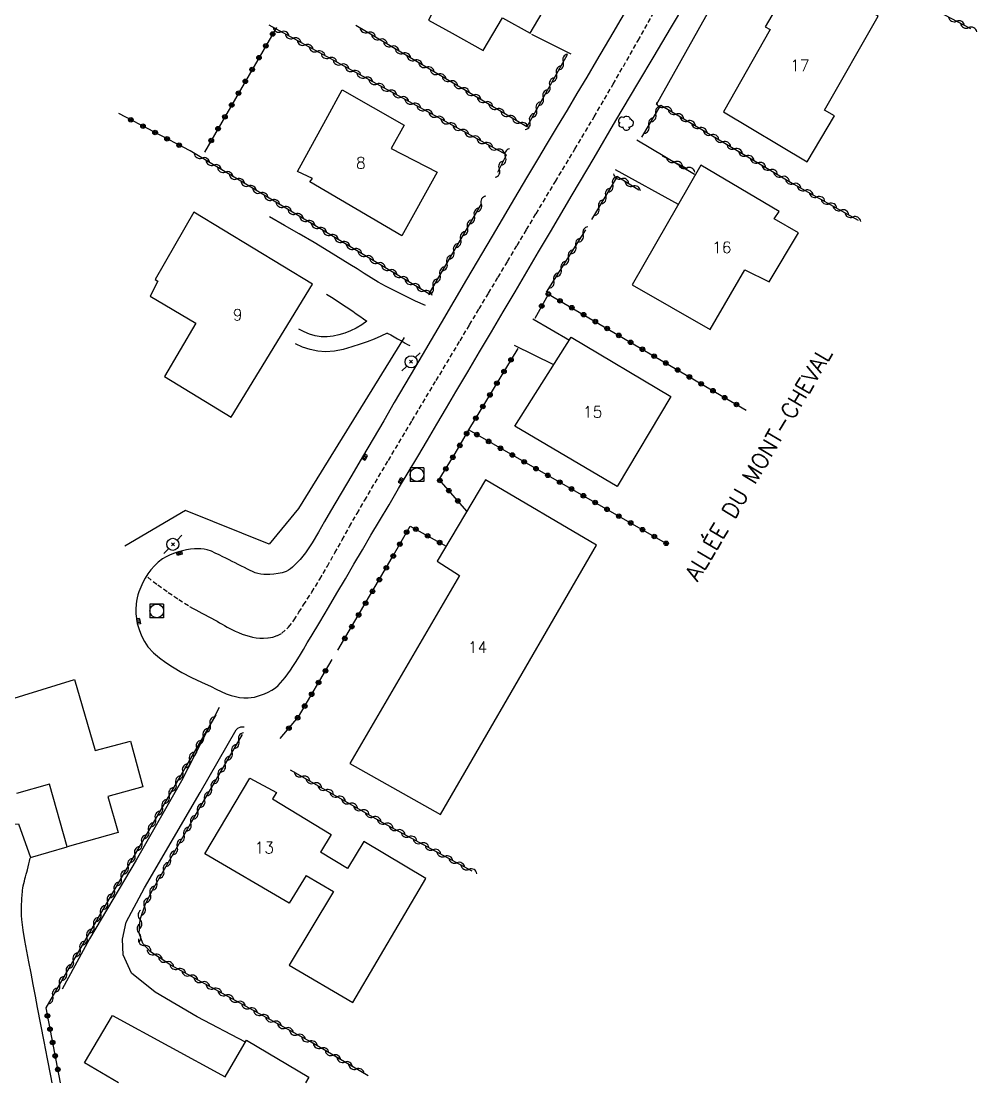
# Model space of a CAD drawing. Header units: millimetres. Extents: x 146000 to 147001, y 141999 to 143000.
# Drawn here: x 146212.3 to 146317.5, y 142000 to 142116.7 of the extents above; entities that cross this region are included whole.
import ezdxf
from ezdxf.enums import TextEntityAlignment as Align

# ---------------------------------------------------------------- set-up
doc = ezdxf.new("R2010")
doc.units = ezdxf.units.MM
doc.linetypes.add('DASHED', pattern=[0.75, 0.5, -0.25])
doc.layers.get('0').update_dxf_attribs({"linetype": 'CONTINUOUS'})
for name, color, linetype in [('W0001', 6, 'DASHED'), ('W0014', 7, 'CONTINUOUS'), ('W0017', 7, 'CONTINUOUS'), ('W0101', 7, 'CONTINUOUS'), ('W0104', 1, 'CONTINUOUS'), ('W0211', 2, 'CONTINUOUS'), ('W0300', 7, 'CONTINUOUS'), ('W0310', 3, 'CONTINUOUS'), ('W0323', 7, 'CONTINUOUS'), ('W0401', 7, 'CONTINUOUS'), ('W0420', 7, 'CONTINUOUS'), ('W0473', 7, 'CONTINUOUS'), ('W0989', 7, 'CONTINUOUS'), ('W0991', 7, 'CONTINUOUS')]:
    doc.layers.add(name, color=color, linetype=linetype)
doc.styles.get("Standard").update_dxf_attribs({"font": 'romans.shx', "width": 0.85})

# ---------------------------------------------------------------- blocks, each defined once
blk = doc.blocks.new('T401')
for p, q in [((-0.3, 0.3), (0, 0.3)), ((-0.3, -0.25), (-0.3, 0.3)), ((-0.3, 0.15), (0, 0.15)), ((-0.3, 0), (0, 0)), ((0, 0.3), (0, -0.25)), ((-0.3, -0.15), (0, -0.15)), ((-0.3, -0.25), (-0.3, -0.3)), ((-0.3, -0.3), (0, -0.3)), ((0, -0.3), (0, -0.25))]:
    blk.add_line(p, q)
blk = doc.blocks.new('T420')
for p, q in [((0.75, 0.75), (-0.75, 0.75)), ((-0.75, 0.75), (-0.75, -0.75)), ((0.75, 0.75), (0.75, -0.75)), ((0.75, -0.75), (-0.75, -0.75))]:
    blk.add_line(p, q)
blk.add_ellipse((0, 0), major_axis=(-0.53, 0.53), ratio=1, start_param=3.926991, end_param=10.210176)
blk = doc.blocks.new('T300')
for p, q in [((-0.8, 0.51), (-0.86, 0.34)), ((-0.86, 0.34), (-0.86, 0.17)), ((-0.86, 0.17), (-0.74, 0.06)), ((-0.69, 0.63), (-0.8, 0.51)), ((-0.8, -0.06), (-0.74, 0.06)), ((-0.74, 0.06), (-0.69, 0.11)), ((-0.57, 0.69), (-0.69, 0.63)), ((-0.46, 0.69), (-0.57, 0.69)), ((-0.29, 0.63), (-0.46, 0.69)), ((-0.29, 0.63), (-0.17, 0.74)), ((-0.23, 0.57), (-0.29, 0.63)), ((-0.17, 0.74), (-0.06, 0.8)), ((-0.06, 0.8), (0.06, 0.8)), ((0.06, 0.8), (0.23, 0.74)), ((0.23, 0.74), (0.34, 0.63)), ((0.34, 0.63), (0.4, 0.51)), ((0.46, 0.46), (0.34, 0.46)), ((0.4, 0.51), (0.4, 0.46)), ((0.57, 0.4), (0.46, 0.46)), ((0.57, 0.4), (0.69, 0.29)), ((0.69, 0.29), (0.74, 0.17)), ((0.74, 0.06), (0.69, -0.17)), ((0.74, 0.17), (0.74, 0.06)), ((-0.8, -0.17), (-0.8, -0.06)), ((-0.8, -0.23), (-0.8, -0.17)), ((-0.74, -0.34), (-0.8, -0.23)), ((-0.69, -0.4), (-0.74, -0.34)), ((-0.51, -0.46), (-0.69, -0.4)), ((-0.4, -0.46), (-0.51, -0.46)), ((-0.4, -0.46), (-0.34, -0.46)), ((-0.34, -0.46), (-0.34, -0.4)), ((-0.34, -0.51), (-0.34, -0.46)), ((-0.29, -0.63), (-0.34, -0.51)), ((-0.17, -0.74), (-0.29, -0.63)), ((-0.06, -0.8), (-0.17, -0.74)), ((0.06, -0.8), (-0.06, -0.8)), ((0.17, -0.74), (0.06, -0.8)), ((0.23, -0.69), (0.17, -0.74)), ((0.29, -0.46), (0.23, -0.46)), ((0.29, -0.63), (0.23, -0.69)), ((0.46, -0.4), (0.29, -0.46)), ((0.34, -0.51), (0.29, -0.63)), ((0.34, -0.51), (0.34, -0.46)), ((0.57, -0.34), (0.46, -0.4)), ((0.63, -0.29), (0.57, -0.34)), ((0.69, -0.17), (0.63, -0.29))]:
    blk.add_line(p, q)
blk = doc.blocks.new('T473')
for p, q in [((-0.166667, 0.166667), (0.166667, -0.166667)), ((-0.166667, -0.166667), (0.166667, 0.166667)), ((0.500001, 0.500001), (1.000002, 1.000002)), ((-1.000002, -1.000002), (-0.500001, -0.500001))]:
    blk.add_line(p, q)
blk.add_ellipse((0, 0), major_axis=(0.471405, 0.471405), ratio=1, start_param=5.4977871438, end_param=11.780972451)
blk = doc.blocks.new('t323o')
at = {"color": 0, "linetype": 'Continuous'}
for radius in [0.25, 0.15]:
    blk.add_circle((0, 0), radius, dxfattribs=at)
blk = doc.blocks.new('t310o')
at = {"color": 0, "linetype": 'Continuous'}
for centre, start, end in [((-0.5, 0.38), 216.8699, 323.1304), ((0.5, -0.37), 36.8699, 143.1303)]:
    blk.add_arc(centre, 0.625, start, end, dxfattribs=at)

msp = doc.modelspace()

# ---------------------------------------------------------------- linework, layer by layer
at = {"layer": 'W0001'}
msp.add_lwpolyline([(146226.21, 142055.56), (146227.33, 142054.71), (146228.47, 142053.89), (146229.63, 142053.11), (146230.82, 142052.36), (146231.15, 142052.16), (146231.49, 142051.97), (146231.83, 142051.78), (146232.17, 142051.6), (146232.52, 142051.42), (146232.86, 142051.25), (146233.21, 142051.07), (146233.55, 142050.88), (146233.83, 142050.73), (146234.11, 142050.56), (146234.39, 142050.4), (146234.67, 142050.24), (146234.96, 142050.08), (146235.24, 142049.92), (146235.53, 142049.77), (146235.83, 142049.63), (146236.2, 142049.47), (146236.58, 142049.32), (146236.97, 142049.19), (146237.36, 142049.08), (146237.75, 142048.99), (146238.14, 142048.91), (146238.54, 142048.85), (146238.94, 142048.85), (146239.46, 142048.9), (146239.98, 142048.99), (146240.48, 142049.16), (146240.96, 142049.41), (146241.71, 142050.07), (146242.32, 142050.87), (146242.84, 142051.71), (146243.35, 142052.53), (146244.26, 142053.92), (146245.13, 142055.34), (146245.97, 142056.78), (146246.79, 142058.23), (146247.6, 142059.68), (146248.41, 142061.13), (146249.23, 142062.58), (146250.07, 142064.02), (146252.68, 142068.41), (146255.3, 142072.8), (146257.93, 142077.18), (146260.56, 142081.56), (146261.61, 142083.3), (146262.65, 142085.05), (146263.7, 142086.79), (146264.74, 142088.53), (146265.79, 142090.28), (146266.83, 142092.02), (146267.88, 142093.77), (146268.92, 142095.51), (146271.05, 142099.07), (146273.19, 142102.62), (146275.31, 142106.18), (146277.4, 142109.76), (146280.15, 142114.57), (146282.87, 142119.4)], dxfattribs=at)
at = {"layer": 'W0014'}
for points in [[(146282.17, 142107.52), (146289.44, 142120.55)], [(146279.1, 142118.41), (146277.34, 142115.38), (146275.57, 142112.36), (146274.5, 142110.54), (146273.41, 142108.72), (146272.33, 142106.91), (146271.24, 142105.09), (146270.15, 142103.28), (146269.07, 142101.46), (146267.98, 142099.65), (146266.9, 142097.83), (146264.08, 142093.06), (146261.27, 142088.28), (146258.47, 142083.51), (146255.66, 142078.73), (146254.49, 142076.74), (146253.32, 142074.75), (146252.16, 142072.76), (146250.99, 142070.77), (146249.83, 142068.78), (146248.66, 142066.79), (146247.49, 142064.81), (146246.31, 142062.82), (146245.65, 142061.67), (146245, 142060.5), (146244.31, 142059.35), (146243.56, 142058.24), (146243.28, 142057.87), (146242.98, 142057.51), (146242.66, 142057.17), (146242.32, 142056.84), (146242.12, 142056.66), (146241.91, 142056.49), (146241.69, 142056.33), (146241.44, 142056.2), (146241, 142056.05), (146240.54, 142055.96), (146240.08, 142055.9), (146239.63, 142055.87), (146239.3, 142055.86), (146238.97, 142055.87), (146238.64, 142055.9), (146238.31, 142055.97), (146238.02, 142056.06), (146237.74, 142056.19), (146237.47, 142056.32), (146237.2, 142056.46), (146236.86, 142056.62), (146236.51, 142056.79), (146236.17, 142056.96), (146235.83, 142057.14), (146235.49, 142057.31), (146235.15, 142057.48), (146234.81, 142057.65), (146234.46, 142057.82), (146234.05, 142058.02), (146233.63, 142058.22), (146233.21, 142058.41), (146232.76, 142058.56), (146232.41, 142058.63), (146232.06, 142058.68), (146231.7, 142058.7), (146231.35, 142058.7), (146230.9, 142058.66), (146230.47, 142058.59), (146230.04, 142058.48), (146229.61, 142058.36), (146229.15, 142058.21), (146228.69, 142058.03), (146228.25, 142057.82), (146227.83, 142057.57), (146227.37, 142057.22), (146226.95, 142056.82), (146226.57, 142056.39), (146226.22, 142055.93), (146225.92, 142055.47), (146225.66, 142054.98), (146225.44, 142054.48), (146225.24, 142053.97), (146225.13, 142053.63), (146225.04, 142053.29), (146224.97, 142052.95), (146224.93, 142052.6), (146224.9, 142052.07), (146224.91, 142051.54), (146224.96, 142051.01), (146225.06, 142050.49), (146225.26, 142049.81), (146225.52, 142049.14), (146225.84, 142048.5), (146226.24, 142047.91), (146226.84, 142047.26), (146227.51, 142046.69), (146228.22, 142046.19), (146228.95, 142045.71), (146229.97, 142045.1), (146231.04, 142044.55), (146232.12, 142044.04), (146233.2, 142043.54), (146233.74, 142043.27), (146234.28, 142043), (146234.83, 142042.75), (146235.4, 142042.56), (146235.85, 142042.44), (146236.31, 142042.35), (146236.78, 142042.3), (146237.25, 142042.3), (146237.6, 142042.33), (146237.95, 142042.39), (146238.3, 142042.48), (146238.63, 142042.59), (146239.06, 142042.75), (146239.47, 142042.94), (146239.87, 142043.15), (146240.25, 142043.41), (146240.55, 142043.66), (146240.82, 142043.95), (146241.07, 142044.25), (146241.32, 142044.55), (146241.62, 142044.95), (146241.9, 142045.35), (146242.18, 142045.76), (146242.45, 142046.18), (146242.9, 142046.89), (146243.33, 142047.61), (146243.76, 142048.34), (146244.19, 142049.06), (146245.14, 142050.64), (146246.08, 142052.23), (146247.02, 142053.82), (146247.96, 142055.4), (146248.89, 142056.99), (146249.83, 142058.58), (146250.76, 142060.17), (146251.7, 142061.76), (146252.75, 142063.53), (146253.8, 142065.31), (146254.86, 142067.08), (146255.91, 142068.85), (146256.96, 142070.63), (146258.01, 142072.4), (146259.06, 142074.18), (146260.11, 142075.95), (146261.41, 142078.15), (146262.71, 142080.35), (146264.01, 142082.54), (146265.3, 142084.74), (146266.6, 142086.94), (146267.9, 142089.13), (146269.19, 142091.33), (146270.49, 142093.53), (146272.89, 142097.6), (146275.3, 142101.67), (146277.7, 142105.75), (146280.11, 142109.82), (146281.9, 142112.84), (146283.7, 142115.86), (146285.49, 142118.87)]]:
    msp.add_lwpolyline(points, dxfattribs=at)
at = {"layer": 'W0017'}
for points in [[(146272.76, 142113.06), (146268.45, 142115.21)], [(146279.98, 142103.64), (146286.33, 142099.88)], [(146284.57, 142096.53), (146277.65, 142100.34)], [(146256.76, 142085.43), (146255.64, 142085.92), (146254.54, 142086.44), (146253.45, 142086.99), (146252.37, 142087.56), (146251.57, 142088.01), (146250.78, 142088.48), (146250, 142088.95), (146249.23, 142089.44), (146248.45, 142089.93), (146247.68, 142090.42), (146246.9, 142090.9), (146246.12, 142091.38), (146244.5, 142092.34), (146242.87, 142093.29), (146241.24, 142094.23), (146239.61, 142095.16)], [(146245.86, 142086.68), (146246.59, 142086.22), (146247.31, 142085.75), (146248.04, 142085.28), (146248.75, 142084.8), (146249.15, 142084.53), (146249.54, 142084.25), (146249.93, 142083.97), (146250.31, 142083.69)], [(146250.31, 142083.69), (146249.75, 142083.29), (146249.15, 142082.93), (146248.52, 142082.63), (146247.87, 142082.38), (146247.24, 142082.19), (146246.6, 142082.05), (146245.94, 142081.98), (146245.28, 142081.99), (146244.63, 142082.09), (146244, 142082.27), (146243.4, 142082.52), (146242.82, 142082.84)], [(146268.55, 142083.95), (146272.59, 142081.62)], [(146252.56, 142082.4), (146251.84, 142082.05), (146251.1, 142081.73), (146250.35, 142081.44), (146249.59, 142081.18), (146248.66, 142080.89), (146247.72, 142080.61), (146246.75, 142080.4), (146245.76, 142080.34), (146244.9, 142080.41), (146244.06, 142080.58), (146243.23, 142080.85), (146242.45, 142081.21)], [(146252.56, 142082.4), (146252.93, 142082.19), (146253.3, 142081.99), (146253.67, 142081.78), (146254.05, 142081.57), (146254.29, 142081.43), (146254.53, 142081.3), (146254.78, 142081.16), (146255.02, 142081.03)], [(146270.86, 142078.9), (146266.55, 142081.05)], [(146234.06, 142041.24), (146229.92, 142033.19), (146224.94, 142024.46), (146219.82, 142015.83), (146216.82, 142010.3)], [(146236.97, 142004.47), (146231.64, 142007.26), (146227.04, 142009.96), (146224.42, 142012.06), (146223.5, 142014.06), (146223.44, 142015.79), (146223.85, 142017.66), (146225.86, 142021.44), (146231.98, 142031.9), (146235.95, 142038.78), (146236.11, 142038.96), (146236.46, 142039.12), (146236.83, 142039.11)]]:
    msp.add_lwpolyline(points, dxfattribs=at)
at = {"layer": 'W0101'}
for points in [[(146270.9, 142119.87), (146267.86, 142121.61), (146268.15, 142122.07), (146262.26, 142125.51), (146262.25, 142125.51), (146258.35, 142127.85), (146254.27, 142120.61), (146258.02, 142118.52), (146257.1, 142116.78), (146259.69, 142115.36), (146259.7, 142115.36), (146263.11, 142113.44), (146265.23, 142117.05), (146268.28, 142115.35)], [(146297.8, 142122.41), (146294.12, 142116.05), (146294.65, 142115.77), (146289.52, 142106.71), (146298.72, 142101.22), (146301.72, 142106.26), (146300.63, 142106.9), (146306.54, 142117.23)], [(146254.16, 142093.07), (146244.03, 142099.01), (146244.33, 142099.37), (146242.68, 142100.14), (146245.8, 142105.84), (146247.6, 142109.12), (146254.42, 142105.24), (146253, 142102.7), (146258.04, 142100.1)], [(146287.05, 142100.84), (146279.49, 142087.7), (146288.05, 142082.78), (146291.89, 142089.35), (146294.54, 142088.02), (146297.78, 142093.42), (146295.11, 142094.94), (146295.64, 142095.77)], [(146235.4, 142073.14), (146244.34, 142087.77), (146231.29, 142095.69), (146227.04, 142088.28), (146227.33, 142088.1), (146226.49, 142086.45), (146231.5, 142083.47), (146228.04, 142077.61)], [(146266.57, 142072.18), (146272.79, 142081.93), (146283.72, 142075.42), (146277.82, 142065.53)], [(146263.36, 142066.27), (146258.03, 142057.32), (146260.51, 142055.75), (146248.42, 142035.09), (146258.39, 142029.48), (146275.57, 142059.09)]]:
    msp.add_lwpolyline(points, close=True, dxfattribs=at)
for points in [[(146209.01, 142041.5), (146209.01, 142041.5), (146218.16, 142044.33)], [(146218.16, 142044.33), (146220.43, 142036.52), (146224.31, 142037.55), (146225.67, 142032.53), (146221.84, 142031.45), (146222.97, 142027.5), (146217.36, 142025.92), (146215.42, 142032.81), (146211.8, 142031.79)], [(146243.63, 142022.77), (146241.78, 142019.74), (146232.51, 142025.18), (146237.44, 142033.48)], [(146237.44, 142033.48), (146240.36, 142031.92), (146239.94, 142031.2), (146246.39, 142027.27), (146245.21, 142025.34)], [(146246.65, 142021.01), (146241.76, 142012.94), (146248.75, 142008.83), (146256.78, 142022.45), (146249.97, 142026.52)], [(146249.97, 142026.52), (146248.17, 142023.54)], [(146248.17, 142023.54), (146245.21, 142025.34)], [(146243.63, 142022.77), (146246.64, 142021.01)], [(146222.99, 142000), (146219.25, 142002.19), (146222.35, 142007.38)], [(146222.35, 142007.38), (146234.71, 142000.65), (146237.08, 142004.67), (146243.93, 142000.61), (146243.57, 142000)]]:
    msp.add_lwpolyline(points, dxfattribs=at)
at = {"layer": 'W0104'}
msp.add_lwpolyline([(146207.93, 142030.68), (146207.93, 142030.68), (146207.93, 142030.68), (146207.93, 142030.68), (146208.2, 142029.81), (146208.59, 142029.36), (146209.29, 142028.81), (146210.13, 142028.45), (146210.69, 142028.42), (146211.32, 142028.44), (146212.02, 142028.46), (146213.31, 142024.77), (146217.36, 142025.92)], dxfattribs=at)
at = {"layer": 'W0211'}
msp.add_lwpolyline([(146215.71, 142000), (146215.56, 142000.76), (146215.19, 142002.64), (146214.82, 142004.52), (146214.46, 142006.4), (146214.1, 142008.28), (146213.86, 142009.53), (146213.61, 142010.79), (146213.38, 142012.04), (146213.14, 142013.3), (146212.93, 142014.46), (146212.71, 142015.62), (146212.51, 142016.78), (146212.37, 142017.95), (146212.35, 142018.38), (146212.34, 142018.82), (146212.34, 142019.25), (146212.35, 142019.68), (146212.36, 142019.9), (146212.37, 142020.11), (146212.38, 142020.32), (146212.39, 142020.53), (146212.41, 142020.74), (146212.43, 142020.95), (146212.46, 142021.17), (146212.49, 142021.38), (146212.53, 142021.63), (146212.59, 142021.89), (146212.65, 142022.15), (146212.71, 142022.4), (146212.78, 142022.65), (146212.85, 142022.91), (146212.92, 142023.16), (146212.98, 142023.42), (146213.05, 142023.73), (146213.13, 142024.05), (146213.2, 142024.36), (146213.27, 142024.68)], dxfattribs=at)
at = {"layer": 'W0300'}
msp.add_lwpolyline([(146254.41, 142081.92), (146242.8, 142063.11), (146239.56, 142059.2), (146230.35, 142062.91), (146223.68, 142058.99)], dxfattribs=at)
at = {"layer": 'W0310'}
for points in [[(146316.71, 142115.85), (146302.73, 142123.23), (146294.16, 142128.28)], [(146264.7, 142100.07), (146265.67, 142101.98), (146239.57, 142116.24)], [(146272.33, 142112.97), (146267.89, 142105.07), (146249.11, 142116.21)], [(146280.55, 142103.92), (146282.65, 142107.43), (146297.25, 142098.78), (146304.33, 142094.82)], [(146262.89, 142096.59), (146257.14, 142086.72), (146230.88, 142102.41)], [(146282.79, 142101.87), (146285.53, 142100.5)], [(146275.05, 142094.88), (146277.87, 142099.62), (146280.2, 142098.13)], [(146270.07, 142086.9), (146274.4, 142093.73)], [(146233.7, 142040.44), (146224.33, 142024.29), (146215.01, 142008.23)], [(146250.45, 142000.76), (146244.17, 142004.46), (146228.77, 142012.93), (146226.52, 142014.39), (146225.68, 142015.31), (146225.26, 142016.43), (146225.37, 142017.95), (146225.98, 142019.66), (146226.77, 142021.25), (146230.93, 142028.47), (146236.63, 142038.29)], [(146241.87, 142034.4), (146252.04, 142028.62), (146261.84, 142023.28)]]:
    msp.add_lwpolyline(points, dxfattribs=at)
at = {"layer": 'W0323'}
for points in [[(146240.36, 142115.98), (146232.45, 142102.27)], [(146230.89, 142102.41), (146223.03, 142106.52)], [(146268.83, 142084.05), (146270.27, 142086.69), (146292.03, 142073.91)], [(146261.51, 142071.75), (146266.93, 142080.72)], [(146261.31, 142062.82), (146258.27, 142066.29), (146260.03, 142069.17), (146261.51, 142071.75), (146283.37, 142059.21)], [(146247.13, 142047.54), (146253.11, 142057.72), (146255.06, 142061.19), (146259.02, 142058.98)], [(146240.78, 142037.82), (146242.78, 142040.21), (146246.49, 142046.51)], [(146215.02, 142008.23), (146216.6, 142000)]]:
    msp.add_lwpolyline(points, dxfattribs=at)

# ---------------------------------------------------------------- block references
at = {"layer": 'W0300'}
msp.add_blockref('T300', (146278.85, 142105.45), dxfattribs=at)
at = {"layer": 'W0310'}
for p, rotation in [((146315.16, 142116.67), 152.198706358791), ((146240.89, 142115.52), 151.355092344386), ((146250.41, 142115.44), 149.3310208591585), ((146316.49, 142115.97), 152.198706358791), ((146242.2, 142114.8), 151.355092344386), ((146243.52, 142114.08), 151.355092344386), ((146251.7, 142114.68), 149.3310208591585), ((146252.99, 142113.91), 149.3310208591585), ((146244.84, 142113.36), 151.355092344386), ((146246.15, 142112.64), 151.355092344386), ((146254.28, 142113.15), 149.3310208591585), ((146247.47, 142111.92), 151.355092344386), ((146255.57, 142112.38), 149.3310208591585), ((146256.86, 142111.62), 149.3310208591585), ((146271.89, 142112.19), 240.7015071206999), ((146248.79, 142111.2), 151.355092344386), ((146250.1, 142110.48), 151.355092344386), ((146258.15, 142110.85), 149.3310208591585), ((146271.16, 142110.89), 240.7015071206999), ((146251.42, 142109.77), 151.355092344386), ((146252.74, 142109.05), 151.355092344386), ((146259.44, 142110.09), 149.3310208591585), ((146260.73, 142109.32), 149.3310208591585), ((146270.42, 142109.58), 240.7015071206999), ((146254.05, 142108.33), 151.355092344386), ((146262.02, 142108.56), 149.3310208591585), ((146269.69, 142108.27), 240.7015071206999), ((146255.37, 142107.61), 151.355092344386), ((146256.69, 142106.89), 151.355092344386), ((146263.31, 142107.79), 149.3310208591585), ((146264.6, 142107.03), 149.3310208591585), ((146268.95, 142106.96), 240.7015071206999), ((146282.09, 142106.49), 59.06502567240689), ((146283, 142107.23), 329.3396502492828), ((146258, 142106.17), 151.355092344386), ((146265.89, 142106.26), 149.3310208591585), ((146267.18, 142105.5), 149.3310208591585), ((146268.22, 142105.65), 240.7015071206999), ((146284.29, 142106.46), 329.3396502492828), ((146285.58, 142105.7), 329.3396502492828), ((146259.32, 142105.45), 151.355092344386), ((146260.63, 142104.73), 151.355092344386), ((146281.32, 142105.2), 59.06502567240689), ((146286.87, 142104.93), 329.3396502492828), ((146261.95, 142104.01), 151.355092344386), ((146263.27, 142103.29), 151.355092344386), ((146288.16, 142104.17), 329.3396502492828), ((146289.45, 142103.4), 329.3396502492828), ((146264.58, 142102.57), 151.355092344386), ((146265.55, 142101.75), 63.19646620681331), ((146290.74, 142102.64), 329.3396502492828), ((146232.17, 142101.64), 149.1409512551273), ((146233.46, 142100.87), 149.1409512551273), ((146284.14, 142101.2), 333.4516799597607), ((146292.03, 142101.87), 329.3396502492828), ((146293.32, 142101.11), 329.3396502492828), ((146234.74, 142100.1), 149.1409512551273), ((146264.87, 142100.41), 63.19646620681331), ((146285.48, 142100.53), 333.4516799597607), ((146294.61, 142100.34), 329.3396502492828), ((146236.03, 142099.34), 149.1409512551273), ((146237.32, 142098.57), 149.1409512551273), ((146277.35, 142098.75), 59.31620256640968), ((146278.28, 142099.36), 327.4462855933851), ((146279.54, 142098.55), 327.4462855933851), ((146295.9, 142099.58), 329.3396502492828), ((146297.19, 142098.81), 329.3396502492828), ((146238.61, 142097.8), 149.1409512551273), ((146276.58, 142097.46), 59.31620256640968), ((146298.5, 142098.08), 330.8324849810292), ((146299.81, 142097.35), 330.8324849810292), ((146239.89, 142097.03), 149.1409512551273), ((146241.18, 142096.26), 149.1409512551273), ((146262.89, 142096.58), 239.7760577611758), ((146275.82, 142096.17), 59.31620256640968), ((146301.12, 142096.62), 330.8324849810292), ((146242.47, 142095.49), 149.1409512551273), ((146262.13, 142095.28), 239.7760577611758), ((146302.43, 142095.89), 330.8324849810292), ((146303.74, 142095.15), 330.8324849810292), ((146243.76, 142094.72), 149.1409512551273), ((146245.05, 142093.95), 149.1409512551273), ((146261.37, 142093.99), 239.7760577611758), ((146246.33, 142093.18), 149.1409512551273), ((146260.62, 142092.69), 239.7760577611758), ((146274.09, 142093.23), 57.61465297219324), ((146247.62, 142092.41), 149.1409512551273), ((146248.91, 142091.64), 149.1409512551273), ((146259.86, 142091.39), 239.7760577611758), ((146273.29, 142091.97), 57.61465297219324), ((146250.2, 142090.87), 149.1409512551273), ((146259.11, 142090.1), 239.7760577611758), ((146272.48, 142090.7), 57.61465297219324), ((146251.48, 142090.1), 149.1409512551273), ((146252.77, 142089.33), 149.1409512551273), ((146271.68, 142089.43), 57.61465297219324), ((146254.06, 142088.56), 149.1409512551273), ((146258.35, 142088.8), 239.7760577611758), ((146270.88, 142088.17), 57.61465297219324), ((146255.35, 142087.79), 149.1409512551273), ((146256.63, 142087.03), 149.1409512551273), ((146257.6, 142087.5), 239.7760577611758), ((146233.07, 142039.37), 239.8809577564926), ((146232.32, 142038.07), 239.8809577564926), ((146236.23, 142037.6), 59.87029508544952), ((146231.57, 142036.77), 239.8809577564926), ((146230.82, 142035.47), 239.8809577564926), ((146235.48, 142036.31), 59.87029508544952), ((146230.06, 142034.18), 239.8809577564926), ((146234.73, 142035.01), 59.87029508544952), ((146229.31, 142032.88), 239.8809577564926), ((146233.97, 142033.71), 59.87029508544952), ((146243.18, 142033.66), 330.4088077525251), ((146233.22, 142032.41), 59.87029508544952), ((146244.48, 142032.92), 330.4088077525251), ((146245.78, 142032.18), 330.4088077525251), ((146228.56, 142031.58), 239.8809577564926), ((146232.47, 142031.12), 59.87029508544952), ((146247.09, 142031.44), 330.4088077525251), ((146227.81, 142030.28), 239.8809577564926), ((146231.71, 142029.82), 59.87029508544952), ((146248.39, 142030.69), 330.4088077525251), ((146249.7, 142029.95), 330.4088077525251), ((146227.05, 142028.99), 239.8809577564926), ((146230.96, 142028.52), 59.87029508544952), ((146251, 142029.21), 330.4088077525251), ((146226.3, 142027.69), 239.8809577564926), ((146230.21, 142027.22), 60.02751890739959), ((146252.31, 142028.48), 331.3783290979875), ((146253.63, 142027.76), 331.3783290979875), ((146225.55, 142026.39), 239.8809577564926), ((146229.46, 142025.92), 60.02751890739959), ((146254.94, 142027.04), 331.3783290979875), ((146256.26, 142026.32), 331.3783290979875), ((146224.79, 142025.09), 239.8809577564926), ((146257.58, 142025.6), 331.3783290979875), ((146224.04, 142023.8), 239.8674790207302), ((146228.71, 142024.62), 60.02751890739959), ((146258.89, 142024.88), 331.3783290979875), ((146260.21, 142024.17), 331.3783290979875), ((146223.29, 142022.5), 239.8674790207302), ((146227.96, 142023.32), 60.02751890739959), ((146261.53, 142023.45), 331.3783290979875), ((146227.21, 142022.02), 60.02751890739959), ((146222.54, 142021.2), 239.8674790207302), ((146226.5, 142020.71), 63.6663288049956), ((146221.78, 142019.9), 239.8674790207302), ((146225.87, 142019.35), 70.21657654294545), ((146221.03, 142018.61), 239.8674790207302), ((146225.37, 142017.94), 86.0832940135945), ((146220.28, 142017.31), 239.8674790207302), ((146219.52, 142016.01), 239.8674790207302), ((146225.26, 142016.44), 86.0832940135945), ((146218.77, 142014.71), 239.8674790207302), ((146225.88, 142015.09), 132.4537466711594), ((146218.02, 142013.42), 239.8674790207302), ((146226.98, 142014.09), 147.1095218552141), ((146217.27, 142012.12), 239.8674790207302), ((146228.24, 142013.28), 147.1095218552141), ((146229.53, 142012.51), 151.1860638664316), ((146216.51, 142010.82), 239.8674790207302), ((146230.85, 142011.79), 151.1860638664316), ((146232.16, 142011.07), 151.1860638664316), ((146233.47, 142010.35), 151.1860638664316), ((146215.76, 142009.53), 239.8674790207302), ((146234.79, 142009.62), 151.1860638664316), ((146236.1, 142008.9), 151.1860638664316), ((146237.42, 142008.18), 151.1860638664316), ((146238.73, 142007.45), 151.1860638664316), ((146240.05, 142006.73), 151.1860638664316), ((146241.36, 142006.01), 151.1860638664316), ((146242.67, 142005.28), 151.1860638664316), ((146243.99, 142004.56), 151.1860638664316), ((146245.28, 142003.81), 149.4884129482413), ((146246.58, 142003.04), 149.4884129482413), ((146247.87, 142002.28), 149.4884129482413), ((146249.16, 142001.52), 149.4884129482413)]:
    msp.add_blockref('t310o', p, dxfattribs=dict(at, rotation=rotation))
at = {"layer": 'W0323'}
for p, rotation in [((146239.95, 142115.27), 240.0067813646702), ((146239.2, 142113.97), 240.0067813646702), ((146238.45, 142112.67), 240.0067813646702), ((146237.7, 142111.37), 240.0067813646702), ((146236.95, 142110.07), 240.0067813646702), ((146236.2, 142108.77), 240.0067813646702), ((146235.45, 142107.47), 240.0067813646702), ((146234.7, 142106.17), 240.0067813646702), ((146224.36, 142105.83), 152.4073837997022), ((146225.69, 142105.14), 152.4073837997022), ((146233.95, 142104.87), 240.0067813646702), ((146227.02, 142104.44), 152.4073837997022), ((146228.34, 142103.75), 152.4073837997022), ((146233.2, 142103.57), 240.0067813646702), ((146229.67, 142103.05), 152.4073837997022), ((146270.26, 142086.69), 61.33782661064046), ((146269.54, 142085.37), 61.33782661064046), ((146271.55, 142085.94), 329.5648211654749), ((146272.85, 142085.18), 329.5648211654749), ((146274.14, 142084.42), 329.5648211654749), ((146275.43, 142083.66), 329.5648211654749), ((146276.73, 142082.9), 329.5648211654749), ((146278.02, 142082.14), 329.5648211654749), ((146279.31, 142081.38), 329.5648211654749), ((146280.61, 142080.62), 329.5648211654749), ((146266.16, 142079.46), 58.88433030049722), ((146281.9, 142079.86), 329.5648211654749), ((146283.19, 142079.1), 329.5648211654749), ((146265.39, 142078.17), 58.88433030049722), ((146284.49, 142078.34), 329.5648211654749), ((146264.61, 142076.89), 58.88433030049722), ((146285.78, 142077.58), 329.5648211654749), ((146287.07, 142076.82), 329.5648211654749), ((146263.84, 142075.6), 58.88433030049722), ((146288.37, 142076.06), 329.5648211654749), ((146289.66, 142075.3), 329.5648211654749), ((146290.95, 142074.54), 329.5648211654749), ((146263.06, 142074.32), 58.88433030049722), ((146262.29, 142073.04), 58.88433030049722), ((146261.28, 142071.35), 60.06393432974561), ((146262.41, 142071.24), 330.1513633982307), ((146260.53, 142070.05), 60.06393432974561), ((146263.71, 142070.49), 330.1513633982307), ((146265.01, 142069.74), 330.1513633982307), ((146259.77, 142068.75), 58.54470840584501), ((146266.31, 142069), 330.1513633982307), ((146258.99, 142067.47), 58.54470840584501), ((146267.61, 142068.25), 330.1513633982307), ((146268.91, 142067.5), 330.1513633982307), ((146258.34, 142066.2), 131.2057745311664), ((146270.21, 142066.76), 330.1513633982307), ((146259.33, 142065.08), 131.2057745311664), ((146271.52, 142066.01), 330.1513633982307), ((146272.82, 142065.27), 330.1513633982307), ((146260.32, 142063.95), 131.2057745311664), ((146274.12, 142064.52), 330.1513633982307), ((146275.42, 142063.77), 330.1513633982307), ((146276.72, 142063.03), 330.1513633982307), ((146278.02, 142062.28), 330.1513633982307), ((146279.32, 142061.53), 330.1513633982307), ((146254.68, 142060.51), 60.63753760221569), ((146255.69, 142060.84), 330.7710286578235), ((146280.62, 142060.79), 330.1513633982307), ((146253.94, 142059.2), 60.63753760221569), ((146257, 142060.11), 330.7710286578235), ((146258.31, 142059.37), 330.7710286578235), ((146281.92, 142060.04), 330.1513633982307), ((146283.22, 142059.29), 330.1513633982307), ((146253.21, 142057.89), 60.63753760221569), ((146252.45, 142056.6), 59.55561686474358), ((146251.69, 142055.3), 59.55561686474358), ((146250.93, 142054.01), 59.55561686474358), ((146250.17, 142052.72), 59.55561686474358), ((146249.41, 142051.42), 59.55561686474358), ((146248.65, 142050.13), 59.55561686474358), ((146247.89, 142048.84), 59.55561686474358), ((146245.76, 142045.28), 59.49072756311176), ((146245, 142043.99), 59.49072756311176), ((146244.24, 142042.7), 59.49072756311176), ((146243.48, 142041.4), 59.49072756311176), ((146242.7, 142040.12), 50.13797756502886), ((146241.74, 142038.97), 50.13797756502886), ((146215.18, 142007.36), 280.9223268896955), ((146215.47, 142005.89), 280.9223268896955), ((146215.75, 142004.42), 280.9223268896955), ((146216.04, 142002.95), 280.9223268896955), ((146216.32, 142001.47), 280.9223268896955)]:
    msp.add_blockref('t323o', p, dxfattribs=dict(at, rotation=rotation))
at = {"layer": 'W0401'}
for p, rotation in [((146249.97, 142068.82), 149.6076612601029), ((146254.16, 142066.11), 329.3327784757229), ((146229.67, 142058.32), 107.2339872720442), ((146225.05, 142050.69), 191.8708637685258)]:
    msp.add_blockref('T401', p, dxfattribs=dict(at, rotation=rotation))
at = {"layer": 'W0420'}
for p in [(146255.81, 142066.83), (146227.21, 142051.86)]:
    msp.add_blockref('T420', p, dxfattribs=at)
at = {"layer": 'W0473'}
for p in [(146255.17, 142079.24), (146228.98, 142059.18)]:
    msp.add_blockref('T473', p, dxfattribs=at)

# ---------------------------------------------------------------- texts
at = {"layer": 'W0989'}
msp.add_text('ALLÉE DU MONT-CHEVAL  ', height=1.75, rotation=59.4135, dxfattribs=at).set_placement((146286.68, 142055))
at = {"layer": 'W0991'}
for s, p in [('17', (146297.92, 142111.81)), ('8', (146249.65, 142101.1)), ('16', (146289.34, 142091.81)), ('9', (146236.1, 142084.41)), ('15', (146275.14, 142073.73)), ('14', (146262.48, 142047.87)), ('13', (146239.03, 142025.84))]:
    msp.add_text(s, height=1.25, dxfattribs=at).set_placement(p, align=Align.MIDDLE_CENTER)

doc.saveas('drawing.dxf')
